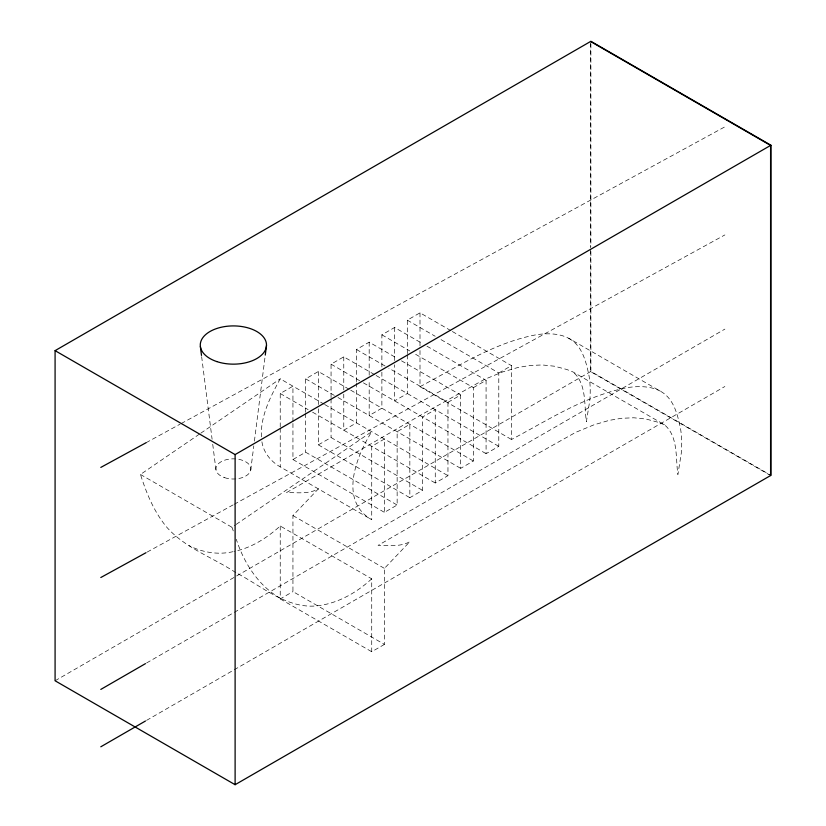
<?xml version="1.0" encoding="UTF-8"?>
<svg xmlns="http://www.w3.org/2000/svg" width="826" height="826" viewBox="0 0 826 826"><rect width="100%" height="100%" fill="white"/><g stroke="black" fill="none" stroke-linecap="round" stroke-linejoin="round"><path stroke-width="0.62" stroke-dasharray="4.13 3.1" d="M250.732 470.18L253.799 445.885M254.408 441.125L265.198 355.707M324.184 404.213L280.231 378.845C270.133 397.275 259.519 417.677 261.553 439.38M664.403 424.74L658.291 422.303L646.066 419.05L633.81 417.78L621.555 418.286L609.289 420.351L593.956 424.822L575.588 432.401L511.79 468.177L378.081 545.377C388.633 545.408 400.207 547.091 409.841 541.701L384.431 568.381L384.431 644.404L292.941 591.581L292.941 515.558L318.351 488.878C308.717 494.268 297.143 492.585 286.591 492.554L420.3 415.354L484.098 379.578L502.466 371.999L517.799 367.529L530.065 365.464L542.321 364.958L554.566 366.228L566.801 369.49L572.914 371.917L664.403 424.74C678.518 436.386 675.482 458.42 677.888 474.568L681.336 452.885A113.141 65.316 -60 0 0 680.593 429.004C677.661 414.91 673.985 398.483 660.201 391.09L568.701 338.268C559.006 333.229 547.679 333.208 537.096 334.602C494.537 342.418 457.604 366.754 420 386.682L420 347.209M384.431 644.404L371.731 651.745L371.731 578.83L280.231 526.007C267.159 537.778 251.724 547.783 234.295 551.396M371.731 578.83C357.493 591.829 340.198 602.185 320.942 605.293C289.11 611.033 263.122 586.78 236.959 573.275M235.844 572.635C213.098 557.55 185.685 548.35 167.11 527.607C154.142 512.203 146.512 493.442 140.472 474.454L199.758 433.887M200.821 433.165L280.231 378.845M140.472 474.454L231.961 527.277L235.131 525.099M236.195 524.376L371.731 431.668C356.264 456.541 338.495 500.69 371.731 519.699L371.731 446.339L384.431 438.998L384.431 512.357L397.141 505.027L397.141 431.668L409.841 424.327L409.841 497.686L422.551 490.355L422.551 416.996L435.261 409.655L435.261 483.014L447.96 475.683L447.96 402.324L388.829 368.179M305.651 412.308L305.651 378.845L318.351 371.504L349.594 389.542M280.231 426.98L280.231 393.517L292.941 386.176L292.941 422.22M331.061 397.636L331.061 364.173L343.771 356.832L375.004 374.87M356.471 381.674L356.471 349.501L369.181 342.16L397.069 358.267M381.88 367.002L381.88 334.829L394.591 327.499L422.489 343.595M407.301 353.621L407.301 320.158L420 312.827L451.244 330.854M292.941 423.501L292.941 459.535L305.651 452.204L397.141 505.027M318.351 408.829L318.351 444.863L331.061 437.532L422.551 490.355M447.96 402.324L460.671 394.983L460.671 468.342L473.381 461.011L473.381 387.652L414.239 353.507M473.381 387.652L486.08 380.311L486.08 453.67L498.79 446.339L498.79 372.98L439.649 338.836M498.79 372.98L511.49 365.639L511.49 439.504C549.094 419.577 586.037 395.241 628.586 387.425C639.169 386.031 650.506 386.052 660.201 391.09M55.084 680.769L590.889 371.421L770.916 475.353M146.574 662.989L724.867 329.12M280.231 526.007L280.231 598.922L292.941 591.581M146.574 720.375L724.867 386.506M147.162 552.078L233.077 504.913M234.212 504.283L724.867 234.935M146.109 442.695L180.089 424.151M181.224 423.531L724.867 126.832M233.087 551.665C218.24 555.113 202.453 552.522 188.989 545.583M770.586 475.539L590.559 371.607L590.559 249.101M452.359 331.505L511.49 365.639M407.301 320.158L435.188 336.265M426.949 346.177L486.08 380.311M381.88 334.829L409.779 350.936M401.539 360.848L460.671 394.983M356.471 349.501L387.714 367.539M420 386.682L511.49 439.504M376.119 375.52L498.79 446.339M331.061 364.173L362.304 382.211M363.419 382.851L486.08 453.67M350.709 390.192L473.381 461.011M305.651 378.845L336.884 396.883M337.999 397.523L460.671 468.342M324.866 404.616L447.96 475.683M280.231 393.517L308.129 409.624M312.589 412.195L435.261 483.014M318.351 444.863L409.841 497.686M292.941 459.535L384.431 512.357M261.914 441.807C263.525 452.565 270.949 461.579 280.231 466.876L371.731 519.699M292.941 515.558L384.431 568.381M280.231 598.922L371.731 651.745M568.701 338.268C582.495 345.66 586.161 362.087 589.103 376.181A113.141 65.316 -60 0 1 589.847 400.063L586.398 421.745C583.992 405.597 587.028 383.563 572.914 371.917M280.479 598.406C258.414 585.768 243.99 563.043 236.298 539.306M231.961 527.277L233.262 530.891M201.647 356.667L212.096 439.225M212.736 444.305L215.947 469.705M590.889 43.881L590.889 246.334M590.889 251.496L590.889 371.421M590.559 42.776L590.559 247.81M420 312.827L420 345.929M407.301 354.912L407.301 393.517L394.591 400.858L394.591 364.813M394.591 327.499L394.591 363.533M381.88 372.154L381.88 408.189L369.181 415.53L369.181 379.485M369.181 342.16L369.181 378.205M356.471 382.965L356.471 422.86L343.771 430.191L343.771 394.157M343.771 356.832L343.771 392.877M331.061 398.927L331.061 437.532M318.351 371.504L318.351 407.548M305.651 413.589L305.651 452.204M280.231 428.26L280.231 466.876M224.61 477.655A17.491 10.098 0 0 0 250.867 468.941A17.491 10.098 0 0 0 224.672 460.175A17.491 10.098 0 0 0 224.61 477.655"/><path stroke-width="1.24" d="M265.27 355.087L266.488 345.505M55.084 350.647L590.889 41.3L770.916 145.231L770.916 475.353L235.111 784.7L55.084 680.769L55.084 350.647L235.111 454.579L770.916 145.231M100.803 689.421L145.459 663.639M100.803 746.797L145.459 721.015M100.803 577.519L146.026 552.697M100.803 467.413L146.109 442.695M590.559 41.486L770.586 145.428L770.586 475.539M200.367 346.507L201.492 355.397M235.111 454.579L235.111 784.7M216.773 361.571A33.112 19.122 0 0 0 266.499 345.072A33.112 19.122 0 0 0 216.877 328.459A33.112 19.122 0 0 0 216.773 361.571"/></g></svg>
